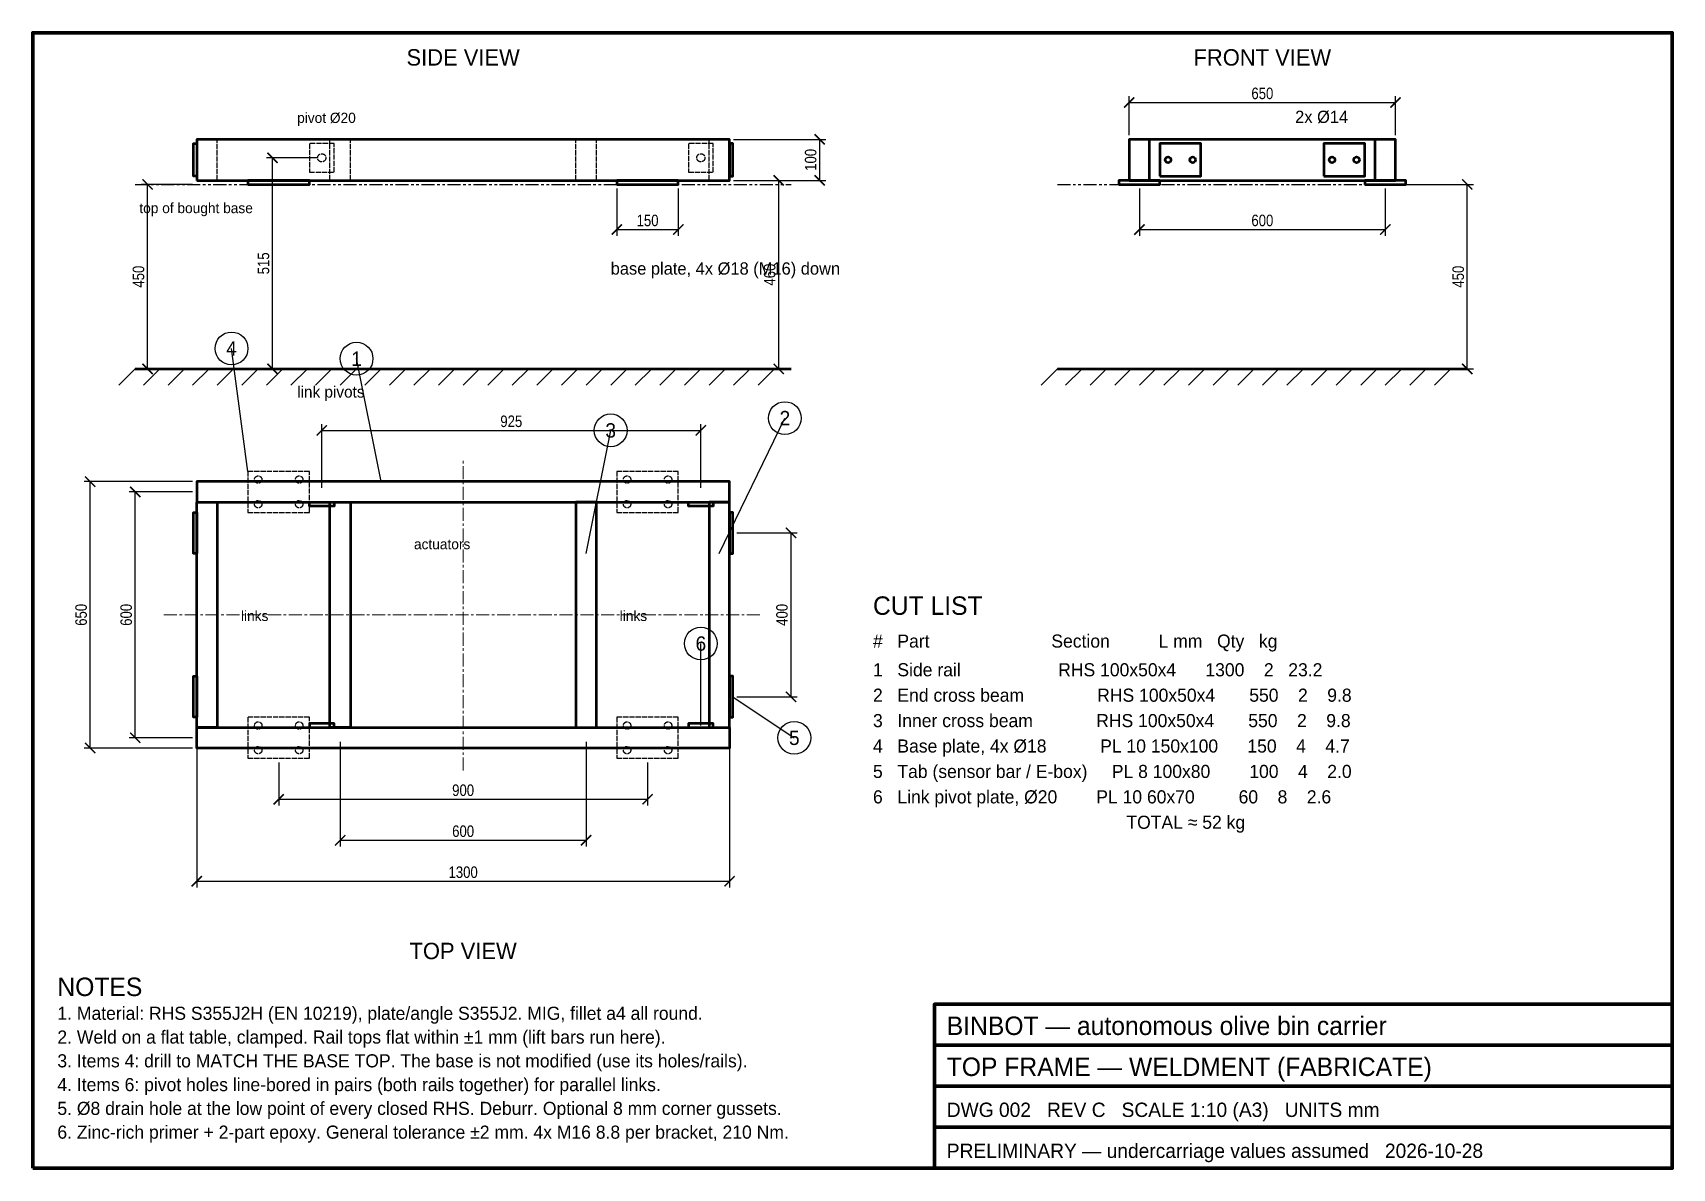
# Model space of a CAD drawing. Header units: millimetres. Extents: x 100 to 4100, y 100 to 2870.
import ezdxf
from ezdxf.enums import TextEntityAlignment as Align

# ---------------------------------------------------------------- set-up
doc = ezdxf.new("R2010")
doc.units = ezdxf.units.MM
doc.header["$LTSCALE"] = 10
for name, pattern in [('CENTER', [5.08, 3.175, -0.635, 0.635, -0.635]), ('DASHED', [1.524, 1.27, -0.254]), ('PHANTOM', [6.35, 3.175, -0.635, 0.635, -0.635, 0.635, -0.635])]:
    doc.linetypes.add(name, pattern=pattern)
for name, color, linetype, lineweight in [('BORDER', 7, 'CONTINUOUS', 70), ('CENTER', 1, 'CENTER', 18), ('DIM', 3, 'CONTINUOUS', 18), ('HIDDEN', 8, 'DASHED', 25), ('OUTLINE', 7, 'CONTINUOUS', 50), ('PHANTOM', 5, 'PHANTOM', 25), ('TEXT', 7, 'CONTINUOUS', 25)]:
    doc.layers.add(name, color=color, linetype=linetype, lineweight=lineweight)
doc.styles.add('OpenSansCondensed-Light', font='OpenSansCondensed-Light.ttf')
doc.dimstyles.new('EZDXF', dxfattribs={"dimtxt": 0.25, "dimasz": 0.175, "dimexe": 0.375, "dimexo": 0.125, "dimgap": 0.1, "dimtad": 1, "dimlfac": 100, "dimzin": 12, "dimdsep": 46, "dimtxsty": 'OpenSansCondensed-Light', "dimblk": 'ARCHTICK', "dimcen": 2.5, "dimazin": 3, "dimtfac": 0.5, "dimtmove": 2, "dimatfit": 3})

# ---------------------------------------------------------------- blocks, each defined once
blk = doc.blocks.new('_ARCHTICK')
at = {"color": 0, "linetype": 'BYBLOCK', "const_width": 0.15}
blk.add_lwpolyline([(-0.5, -0.5), (0.5, 0.5)], dxfattribs=at)

msp = doc.modelspace()

# ---------------------------------------------------------------- linework, layer by layer
at = {"layer": 'BORDER'}
for p, q in [((2300, 400), (4100, 400)), ((2300, 300), (4100, 300)), ((2300, 200), (4100, 200))]:
    msp.add_line(p, q, dxfattribs=at)
for points in [[(100, 100), (4100, 100), (4100, 2870), (100, 2870)], [(2300, 100), (4100, 100), (4100, 500), (2300, 500)]]:
    msp.add_lwpolyline(points, close=True, dxfattribs=at)
at = {"layer": 'CENTER'}
for p, q in [((1150, 1070), (1150, 1830)), ((420, 1450), (1880, 1450))]:
    msp.add_line(p, q, dxfattribs=at)
at = {"layer": 'DIM'}
for p, q in [((350, 2050), (310, 2010)), ((410, 2050), (370, 2010)), ((470, 2050), (430, 2010)), ((530, 2050), (490, 2010)), ((590, 2050), (550, 2010)), ((650, 2050), (610, 2010)), ((710, 2050), (670, 2010)), ((770, 2050), (730, 2010)), ((830, 2050), (790, 2010)), ((890, 2050), (850, 2010)), ((950, 2050), (910, 2010)), ((1010, 2050), (970, 2010)), ((1070, 2050), (1030, 2010)), ((1130, 2050), (1090, 2010)), ((1190, 2050), (1150, 2010)), ((1250, 2050), (1210, 2010)), ((1310, 2050), (1270, 2010)), ((1370, 2050), (1330, 2010)), ((1430, 2050), (1390, 2010)), ((1490, 2050), (1450, 2010)), ((1550, 2050), (1510, 2010)), ((1610, 2050), (1570, 2010)), ((1670, 2050), (1630, 2010)), ((1730, 2050), (1690, 2010)), ((1790, 2050), (1750, 2010)), ((1850, 2050), (1810, 2010)), ((1910, 2050), (1870, 2010)), ((2600, 2050), (2560, 2010)), ((2660, 2050), (2620, 2010)), ((2720, 2050), (2680, 2010)), ((2780, 2050), (2740, 2010)), ((2840, 2050), (2800, 2010)), ((2900, 2050), (2860, 2010)), ((2960, 2050), (2920, 2010)), ((3020, 2050), (2980, 2010)), ((3080, 2050), (3040, 2010)), ((3140, 2050), (3100, 2010)), ((3200, 2050), (3160, 2010)), ((3260, 2050), (3220, 2010)), ((3320, 2050), (3280, 2010)), ((3380, 2050), (3340, 2010)), ((3440, 2050), (3400, 2010)), ((3500, 2050), (3460, 2010)), ((3560, 2050), (3520, 2010))]:
    msp.add_line(p, q, dxfattribs=at)
at = {"layer": 'HIDDEN'}
for p, q in [((550, 2510), (550, 2610)), ((825, 2510), (825, 2610)), ((875, 2510), (875, 2610)), ((1425, 2510), (1425, 2610)), ((1475, 2510), (1475, 2610)), ((1750, 2510), (1750, 2610))]:
    msp.add_line(p, q, dxfattribs=at)
for points in [[(775, 2530), (835, 2530), (835, 2600), (775, 2600)], [(1700, 2530), (1760, 2530), (1760, 2600), (1700, 2600)], [(625, 1700), (775, 1700), (775, 1800), (625, 1800)], [(1525, 1700), (1675, 1700), (1675, 1800), (1525, 1800)], [(625, 1100), (775, 1100), (775, 1200), (625, 1200)], [(1525, 1100), (1675, 1100), (1675, 1200), (1525, 1200)]]:
    msp.add_lwpolyline(points, close=True, dxfattribs=at)
for centre, radius in [((805, 2565), 10), ((1730, 2565), 10), ((650, 1780), 9), ((750, 1780), 9), ((1550, 1780), 9), ((1650, 1780), 9), ((650, 1720), 9), ((750, 1720), 9), ((1550, 1720), 9), ((1650, 1720), 9), ((650, 1180), 9), ((750, 1180), 9), ((1550, 1180), 9), ((1650, 1180), 9), ((650, 1120), 9), ((750, 1120), 9), ((1550, 1120), 9), ((1650, 1120), 9)]:
    msp.add_circle(centre, radius, dxfattribs=at)
at = {"layer": 'OUTLINE'}
for p, q in [((2825, 2510), (2825, 2610)), ((3375, 2510), (3375, 2610)), ((350, 2050), (1950, 2050)), ((2600, 2050), (3600, 2050))]:
    msp.add_line(p, q, dxfattribs=at)
for points in [[(500, 2520), (492, 2520), (492, 2600), (500, 2600)], [(500, 2510), (1800, 2510), (1800, 2610), (500, 2610)], [(1800, 2520), (1808, 2520), (1808, 2600), (1800, 2600)], [(2775, 2510), (3425, 2510), (3425, 2610), (2775, 2610)], [(2850, 2520), (2950, 2520), (2950, 2600), (2850, 2600)], [(3250, 2520), (3350, 2520), (3350, 2600), (3250, 2600)], [(625, 2500), (775, 2500), (775, 2510), (625, 2510)], [(1525, 2500), (1675, 2500), (1675, 2510), (1525, 2510)], [(2750, 2500), (2850, 2500), (2850, 2510), (2750, 2510)], [(3350, 2500), (3450, 2500), (3450, 2510), (3350, 2510)], [(500, 1725), (1800, 1725), (1800, 1775), (500, 1775)], [(550, 1175), (500, 1175), (500, 1725), (550, 1725)], [(775, 1725), (835, 1725), (835, 1715), (775, 1715)], [(775, 1725), (835, 1725), (835, 1715), (775, 1715)], [(875, 1175), (825, 1175), (825, 1725), (875, 1725)], [(1425, 1175), (1475, 1175), (1475, 1725), (1425, 1725)], [(1700, 1725), (1760, 1725), (1760, 1715), (1700, 1715)], [(1700, 1725), (1760, 1725), (1760, 1715), (1700, 1715)], [(1750, 1175), (1800, 1175), (1800, 1725), (1750, 1725)], [(500, 1600), (492, 1600), (492, 1700), (500, 1700)], [(1800, 1600), (1808, 1600), (1808, 1700), (1800, 1700)], [(500, 1200), (492, 1200), (492, 1300), (500, 1300)], [(1800, 1200), (1808, 1200), (1808, 1300), (1800, 1300)], [(500, 1175), (1800, 1175), (1800, 1125), (500, 1125)], [(775, 1175), (835, 1175), (835, 1185), (775, 1185)], [(775, 1175), (835, 1175), (835, 1185), (775, 1185)], [(1700, 1175), (1760, 1175), (1760, 1185), (1700, 1185)], [(1700, 1175), (1760, 1175), (1760, 1185), (1700, 1185)]]:
    msp.add_lwpolyline(points, close=True, dxfattribs=at)
for centre in [(2870, 2560), (2930, 2560), (3270, 2560), (3330, 2560)]:
    msp.add_circle(centre, 7, dxfattribs=at)
at = {"layer": 'PHANTOM'}
for p, q in [((350, 2500), (1950, 2500)), ((2600, 2500), (3600, 2500))]:
    msp.add_line(p, q, dxfattribs=at)
at = {"layer": 'TEXT'}
for p, q in [((625, 1800), (585, 2100)), ((950, 1775), (890, 2075)), ((1775, 1600), (1935, 1930)), ((1450, 1600), (1510, 1900)), ((1730, 1180), (1730, 1380)), ((1808, 1250), (1958, 1150))]:
    msp.add_line(p, q, dxfattribs=at)
for centre in [(585, 2100), (890, 2075), (1935, 1930), (1510, 1900), (1730, 1380), (1958, 1150)]:
    msp.add_circle(centre, 40, dxfattribs=at)

# ---------------------------------------------------------------- texts
for s, height, p in [('SIDE VIEW', 40, (1150, 2810)), ('FRONT VIEW', 40, (3100, 2810)), ('4', 35, (585, 2100)), ('1', 35, (890, 2075)), ('2', 35, (1935, 1930)), ('3', 35, (1510, 1900)), ('6', 35, (1730, 1380)), ('5', 35, (1958, 1150)), ('TOP VIEW', 40, (1150, 630))]:
    msp.add_text(s, height=height, dxfattribs=at).set_placement(p, align=Align.MIDDLE_CENTER)
for s, height, p in [('2x Ø14', 30, (3180, 2650)), ('pivot Ø20', 25, (745, 2650)), ('top of bought base', 25, (360, 2430)), ('base plate, 4x Ø18 (M16) down', 30, (1510, 2280)), ('link pivots', 28, (745, 1980)), ('actuators', 25, (1030, 1610)), ('CUT LIST', 45, (2150, 1450)), ('links', 25, (608, 1435)), ('links', 25, (1532, 1435)), ('#   Part                         Section          L mm   Qty   kg', 32, (2150, 1370)), ('1   Side rail                    RHS 100x50x4      1300    2   23.2', 32, (2150, 1300)), ('2   End cross beam               RHS 100x50x4       550    2    9.8', 32, (2150, 1238)), ('3   Inner cross beam             RHS 100x50x4       550    2    9.8', 32, (2150, 1176)), ('4   Base plate, 4x Ø18           PL 10 150x100      150    4    4.7', 32, (2150, 1114)), ('5   Tab (sensor bar / E-box)     PL 8 100x80        100    4    2.0', 32, (2150, 1052)), ('6   Link pivot plate, Ø20        PL 10 60x70         60    8    2.6', 32, (2150, 990)), ('                                                    TOTAL ≈ 52 kg', 32, (2150, 928)), ('NOTES', 45, (160, 520)), ('1. Material: RHS S355J2H (EN 10219), plate/angle S355J2. MIG, fillet a4 all round.', 32, (160, 462)), ('BINBOT — autonomous olive bin carrier', 45, (2330, 425)), ('2. Weld on a flat table, clamped. Rail tops flat within ±1 mm (lift bars run here).', 32, (160, 404)), ('3. Items 4: drill to MATCH THE BASE TOP. The base is not modified (use its holes/rails).', 32, (160, 346)), ('TOP FRAME — WELDMENT (FABRICATE)', 45, (2330, 325)), ('4. Items 6: pivot holes line-bored in pairs (both rails together) for parallel links.', 32, (160, 288)), ('5. Ø8 drain hole at the low point of every closed RHS. Deburr. Optional 8 mm corner gussets.', 32, (160, 230)), ('DWG 002   REV C   SCALE 1:10 (A3)   UNITS mm', 35, (2330, 225)), ('6. Zinc-rich primer + 2-part epoxy. General tolerance ±2 mm. 4x M16 8.8 per bracket, 210 Nm.', 32, (160, 172)), ('PRELIMINARY — undercarriage values assumed   2026-10-28', 35, (2330, 125))]:
    msp.add_text(s, height=height, dxfattribs=at).set_placement(p)

# ---------------------------------------------------------------- dimensions: what is measured, and where the dimension line sits
at = {"layer": 'DIM'}
for base, p1, p2 in [((2775, 2700), (2775, 2610), (3425, 2610)), ((1525, 2390), (1525, 2500), (1675, 2500)), ((2800, 2390), (2800, 2500), (3400, 2500)), ((805, 1900), (805, 1750), (1730, 1750)), ((500, 800), (500, 1150), (1800, 1150)), ((850, 900), (850, 1150), (1450, 1150)), ((700, 1000), (700, 1100), (1600, 1100))]:
    msp.add_linear_dim(base=base, p1=p1, p2=p2, dimstyle='EZDXF', override={"dimtxt": 28, "dimasz": 25, "dimexe": 15, "dimexo": 10, "dimgap": 8, "dimtad": 1, "dimdec": 0, "dimlfac": 1}, dxfattribs=at).render()
for base, p1, p2 in [((2020, 2510), (1800, 2510), (1800, 2610)), ((685, 2050), (805, 2050), (805, 2565)), ((1920, 2050), (1800, 2050), (1800, 2510)), ((380, 2050), (500, 2050), (500, 2500)), ((3600, 2050), (3425, 2050), (3425, 2500)), ((240, 1125), (500, 1125), (500, 1775)), ((350, 1150), (500, 1150), (500, 1750)), ((1950, 1250), (1808, 1250), (1808, 1650))]:
    msp.add_linear_dim(base=base, p1=p1, p2=p2, angle=90, dimstyle='EZDXF', override={"dimtxt": 28, "dimasz": 25, "dimexe": 15, "dimexo": 10, "dimgap": 8, "dimtad": 1, "dimdec": 0, "dimlfac": 1}, dxfattribs=at).render()

doc.saveas('drawing.dxf')
